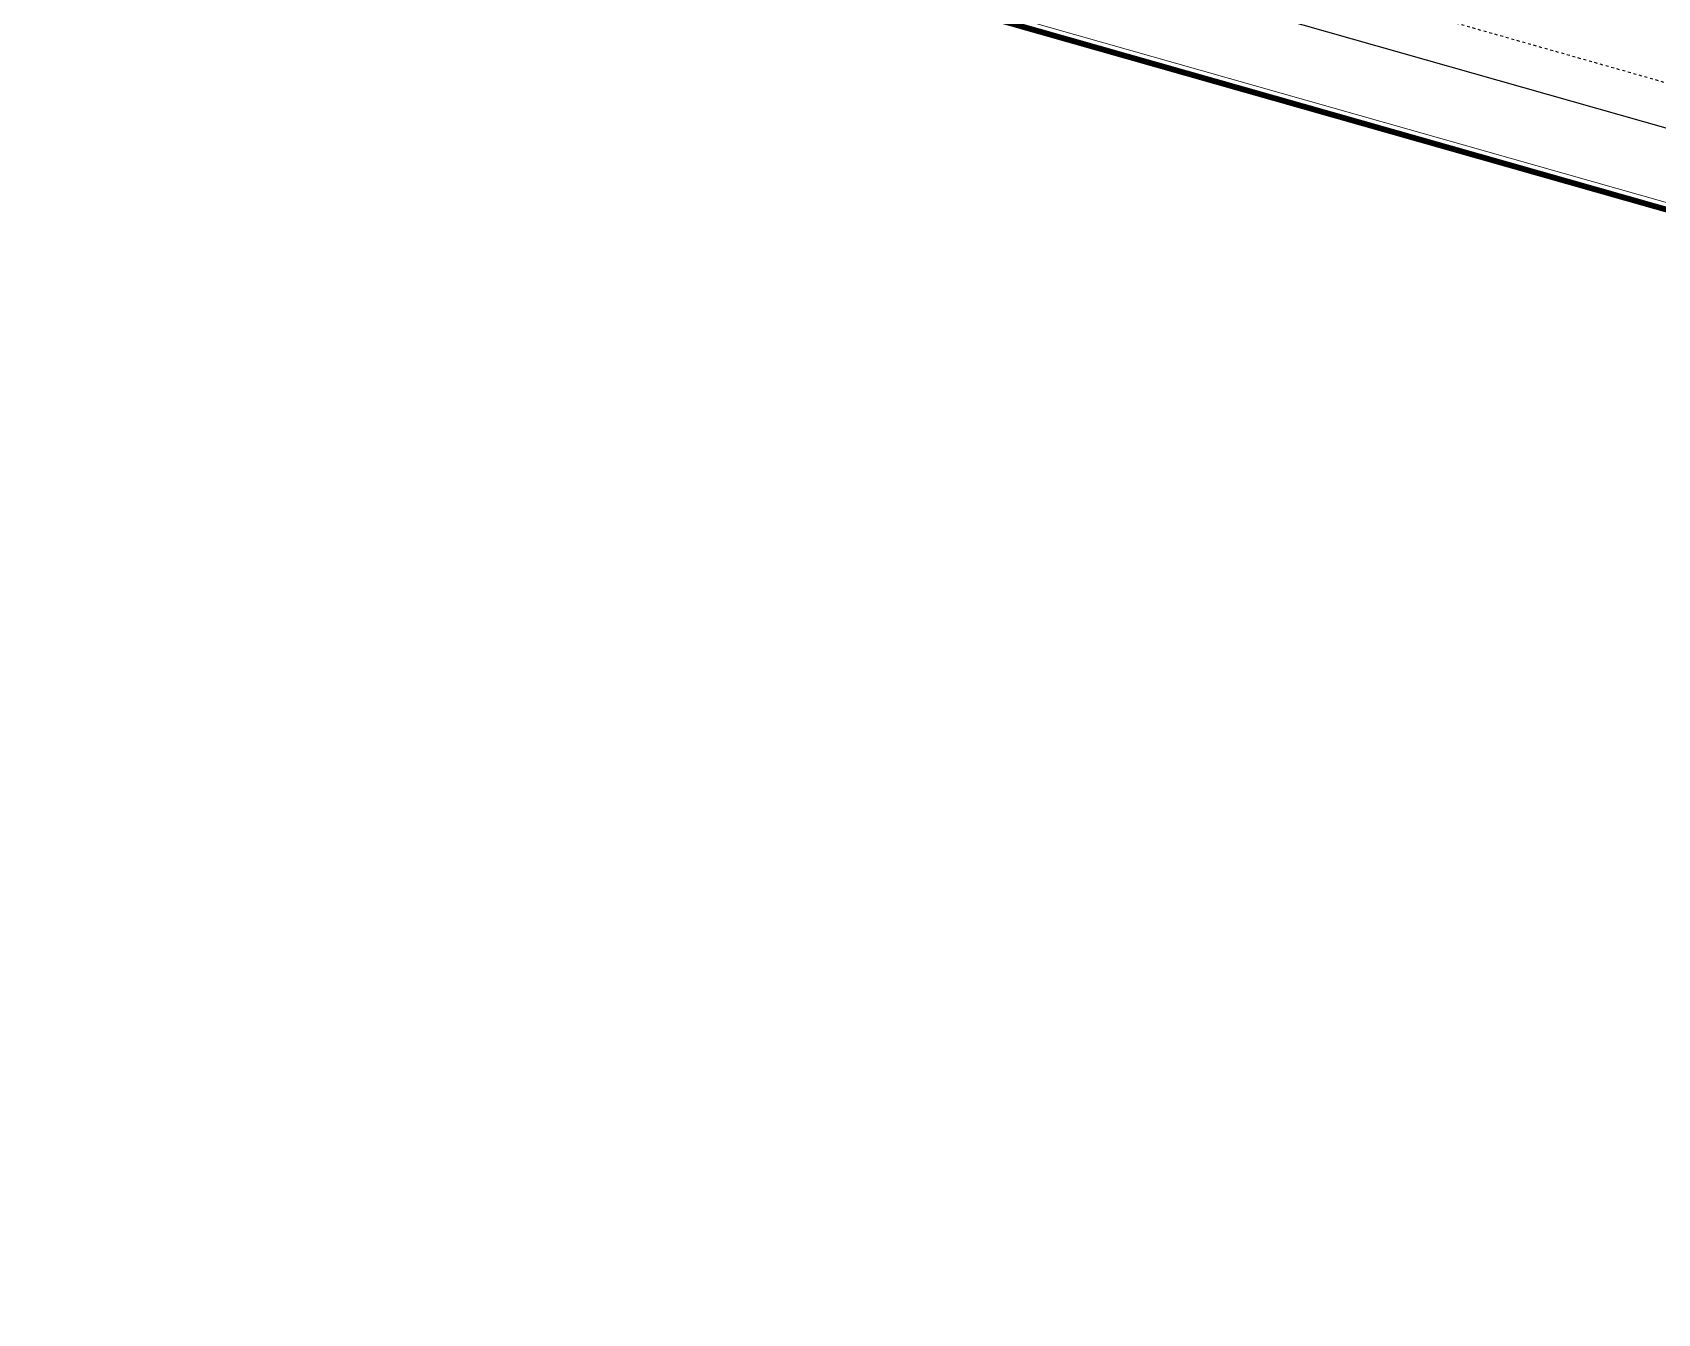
# Model space of a CAD drawing. Header units: metres. Extents: x 221342 to 221936, y -165780 to -165359.
# Drawn here: x 221606.6 to 221663, y -165635.7 to -165591.3 of the extents above; entities that cross this region are included whole.
import ezdxf

# ---------------------------------------------------------------- set-up
doc = ezdxf.new("R2010")
doc.units = ezdxf.units.M
doc.linetypes.add('CENTER', pattern=[5.08, 3.175, -0.635, 0.635, -0.635])
doc.linetypes.add('DASH', pattern=[0.35, 0.25, -0.1])
doc.layers.add('0-道路', color=22, linetype='Continuous', lineweight=0)
doc.layers.add('zt-道路', color=240, linetype='Continuous')
doc.layers.add('消防车道', color=3, linetype='Continuous')

msp = doc.modelspace()

# ---------------------------------------------------------------- linework, layer by layer
at = {"color": 1, "linetype": 'CENTER', "ltscale": 0.005, "const_width": 0.2, "flags": 128}
msp.add_lwpolyline([(221603.925, -165580.583), (221610.9, -165556.03), (221478.696, -165518.473), (221496.499, -165456.12), (221779.341, -165539.17), (221785.941, -165632.291), (221603.925, -165580.583)], dxfattribs=at)
at = {"layer": '0-道路', "linetype": 'Continuous'}
for p, q in [((221782.926, -165631.185), (221604.109, -165580.392)), ((221783.189, -165631.51), (221604.274, -165580.688))]:
    msp.add_line(p, q, dxfattribs=at)
at = {"layer": 'zt-道路', "linetype": 'Continuous'}
msp.add_line((221604.329, -165577.87), (221752.058, -165619.832), dxfattribs=at)
at = {"layer": '消防车道', "linetype": 'DASH', "ltscale": 0.005, "flags": 128}
msp.add_lwpolyline([(221784.526, -165612.333), (221773.347, -165613.205, 0.176369), (221767.742, -165615.755, -0.176369), (221761.514, -165618.589), (221757.289, -165618.918, -0.088882), (221752.726, -165618.463), (221607.144, -165577.11, 0.414214), (221596.027, -165583.308), (221569.25, -165677.579, -0.414214), (221553.192, -165686.532), (221459.883, -165660.028, -0.414214), (221450.93, -165643.97), (221496.971, -165481.882, -0.414214), (221513.029, -165472.929), (221606.338, -165499.434, 0.414214), (221617.454, -165493.235), (221617.874, -165491.759)], format="xyb", dxfattribs=at)

doc.saveas('drawing.dxf')
